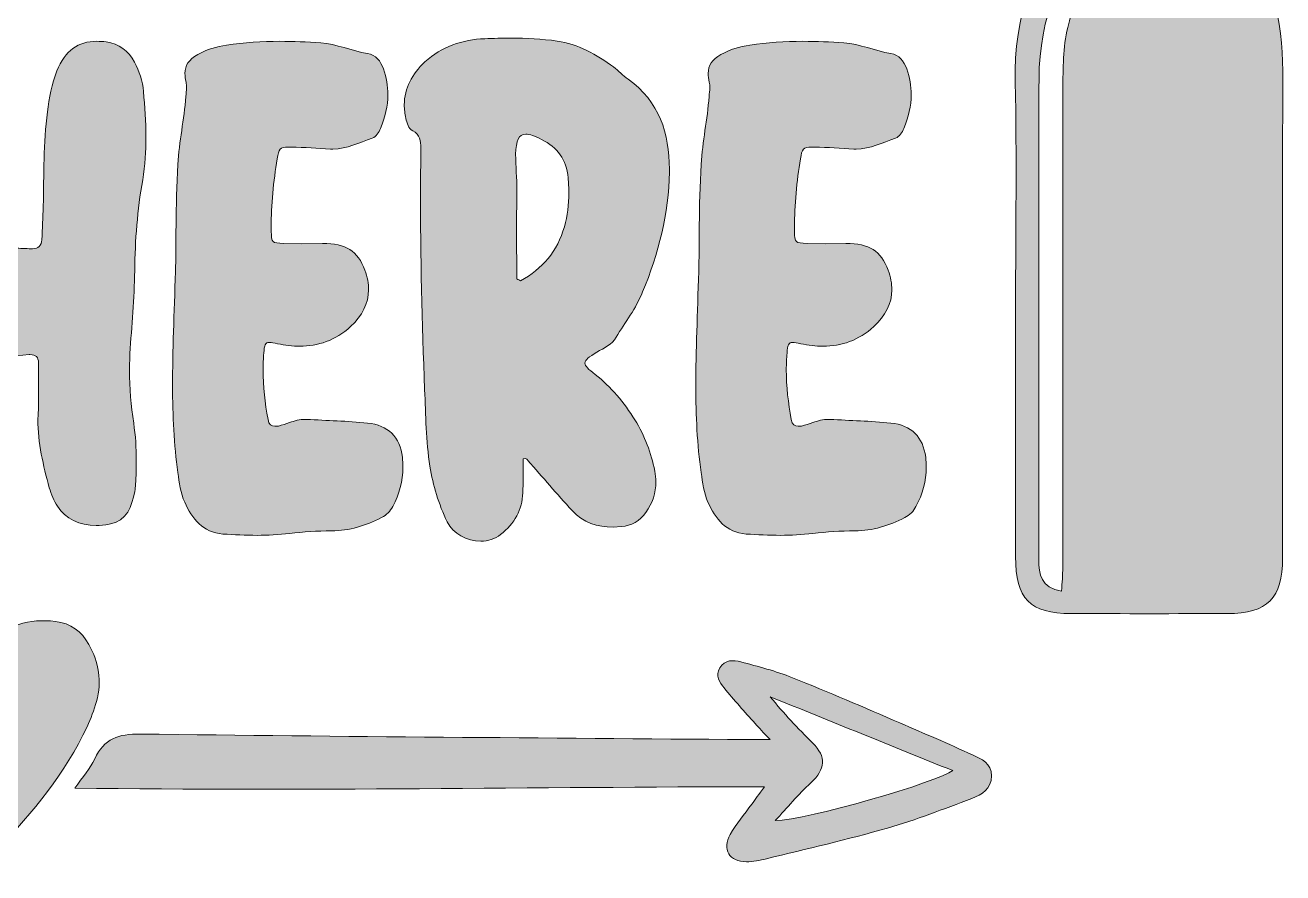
# Model space of a CAD drawing. Header units: inches. Extents: x 148 to 931, y -899 to -182.
# Drawn here: x 539.8 to 910.4, y -899.4 to -649.6 of the extents above; entities that cross this region are included whole.
import ezdxf

# ---------------------------------------------------------------- set-up
doc = ezdxf.new("R2010")
doc.units = ezdxf.units.IN
doc.header["$MEASUREMENT"] = 0
doc.layers.add('Layer 1', color=7, linetype='Continuous')

# ---------------------------------------------------------------- blocks, each defined once
blk = doc.blocks.new('block 7')
at = {"layer": 'Layer 1', "true_color": 0x2a4f7b}
h = blk.add_hatch(color=167, dxfattribs=at)
h.dxf.hatch_style = 2
edge = h.paths.add_edge_path()
edge.add_spline(control_points=[(511.28, -802.19), (507.3, -802.11), (502.78, -798.52), (501.3, -793.92), (499.5, -788.16), (498.41, -782.31), (497.56, -776.31), (496.07, -766.72), (496.15, -756.97), (496, -747.31), (496, -745.36), (495.53, -743.8), (494.2, -742.24), (491.71, -739.28), (490.62, -735.93), (490.62, -732.42), (490.62, -730.86), (490.85, -729.3), (491.24, -727.66), (491.71, -725.24), (492.72, -723.06), (494.83, -721.58), (496.78, -720.1), (497.56, -718.15), (497.56, -715.89), (497.56, -715.89), (497.56, -715.19), (497.56, -715.19), (497.32, -707.78), (497.48, -700.38), (496.31, -692.97), (495.84, -690.24), (495.61, -687.44), (495.61, -684.63), (495.61, -679.72), (496.31, -674.81), (497.56, -670.05), (498.57, -666.08), (500.13, -662.41), (502.86, -659.37), (505.97, -655.86), (509.64, -654.07), (513.23, -654.07), (517.12, -654.07), (520.94, -656.1), (524.14, -660.07), (528.82, -666.08), (530.77, -672.86), (530.77, -680.11), (530.77, -681.36), (530.69, -682.6), (530.61, -683.85), (529.83, -694.06), (528.74, -704.27), (527.8, -714.57), (527.8, -714.8), (527.96, -715.03), (528.04, -715.58), (530.92, -715.5), (533.81, -715.35), (536.69, -715.35), (538.33, -715.35), (539.96, -715.42), (541.6, -715.5), (541.6, -715.5), (541.99, -715.5), (541.99, -715.5), (543.71, -715.5), (544.56, -714.57), (544.72, -712.85), (544.88, -709.58), (545.03, -706.3), (545.11, -702.95), (545.34, -693.67), (545.19, -684.4), (546.36, -675.2), (546.82, -671.07), (547.68, -666.93), (549.16, -663.11), (551.66, -657.03), (555.32, -654.38), (560.93, -654.38), (561.79, -654.38), (562.65, -654.38), (563.66, -654.54), (567.56, -655.08), (570.21, -657.19), (572, -660.54), (573.41, -663.19), (574.42, -666.08), (574.66, -669.12), (575.05, -673.56), (575.36, -678.08), (575.36, -682.6), (575.36, -686.73), (575.12, -690.94), (574.42, -695.15), (572.86, -704.04), (572.16, -713.01), (572.08, -721.97), (572, -730.16), (571.15, -738.26), (570.68, -746.37), (570.68, -746.37), (570.52, -751.28), (570.52, -751.28), (570.52, -756.51), (570.99, -761.73), (571.77, -766.87), (572.32, -770.54), (572.55, -774.2), (572.55, -777.79), (572.55, -780.21), (572.47, -782.54), (572.32, -784.88), (572.24, -785.58), (572.24, -786.29), (572.08, -786.99), (571.15, -791.43), (569.98, -795.64), (564.52, -796.65), (563.2, -796.89), (561.95, -797.04), (560.7, -797.04), (555.87, -797.04), (551.66, -795.09), (549.32, -791.35), (548.23, -789.72), (547.45, -787.85), (546.9, -785.9), (545.11, -779.35), (543.55, -772.72), (543.55, -765.78), (543.55, -765.78), (543.63, -764.38), (543.63, -764.38), (543.71, -762.59), (543.71, -760.87), (543.71, -759.08), (543.71, -759.08), (543.71, -749.1), (543.71, -749.1), (543.71, -747.39), (543, -746.68), (541.21, -746.68), (541.21, -746.68), (540.98, -746.68), (540.98, -746.68), (535.99, -746.92), (531.16, -748.4), (526.17, -748.87), (524.61, -749.02), (524.61, -750.11), (524.61, -751.13), (524.61, -751.13), (524.61, -751.44), (524.61, -751.44), (524.76, -755.49), (525, -759.47), (525.07, -763.45), (525.07, -763.45), (525.15, -775.92), (525.15, -775.92), (525.15, -782.31), (523.67, -788.31), (521.33, -794.24), (519.38, -799.15), (515.64, -802.19), (511.43, -802.19), (511.43, -802.19), (511.28, -802.19), (511.28, -802.19)], knot_values=[0, 0, 0, 0, 1, 1, 1, 2, 2, 2, 3, 3, 3, 4, 4, 4, 5, 5, 5, 6, 6, 6, 7, 7, 7, 8, 8, 8, 9, 9, 9, 10, 10, 10, 11, 11, 11, 12, 12, 12, 13, 13, 13, 14, 14, 14, 15, 15, 15, 16, 16, 16, 17, 17, 17, 18, 18, 18, 19, 19, 19, 20, 20, 20, 21, 21, 21, 22, 22, 22, 23, 23, 23, 24, 24, 24, 25, 25, 25, 26, 26, 26, 27, 27, 27, 28, 28, 28, 29, 29, 29, 30, 30, 30, 31, 31, 31, 32, 32, 32, 33, 33, 33, 34, 34, 34, 35, 35, 35, 36, 36, 36, 37, 37, 37, 38, 38, 38, 39, 39, 39, 40, 40, 40, 41, 41, 41, 42, 42, 42, 43, 43, 43, 44, 44, 44, 45, 45, 45, 46, 46, 46, 47, 47, 47, 48, 48, 48, 49, 49, 49, 50, 50, 50, 51, 51, 51, 52, 52, 52, 53, 53, 53, 54, 54, 54, 55, 55, 55, 56, 56, 56, 57, 57, 57, 57], degree=3, periodic=1)
h = blk.add_hatch(color=167, dxfattribs=at)
h.dxf.hatch_style = 2
edge = h.paths.add_edge_path()
edge.add_spline(control_points=[(598.04, -799.54), (592.11, -799.15), (588.99, -794.94), (586.81, -790.18), (585.56, -787.45), (585.25, -784.41), (584.79, -781.45), (583.62, -773.11), (583.23, -764.77), (583.23, -755.88), (583.23, -745.67), (583.69, -734.68), (584.08, -722.2), (584.32, -715.27), (584.08, -702.95), (584.79, -690.63), (585.17, -683.93), (586.66, -677.38), (587.12, -670.67), (587.2, -669.74), (587.36, -668.88), (587.36, -667.95), (587.36, -667.48), (587.28, -666.93), (587.2, -666.39), (586.97, -665.45), (586.89, -664.59), (586.89, -663.81), (586.89, -661.4), (587.98, -659.84), (590.63, -658.28), (593.28, -656.72), (596.17, -655.94), (599.13, -655.47), (604.27, -654.69), (609.58, -654.38), (614.8, -654.38), (618.85, -654.38), (622.83, -654.54), (626.88, -654.85), (631.56, -655.16), (636, -657.19), (640.68, -657.97), (643.1, -658.44), (644.58, -660.15), (645.36, -662.49), (646.29, -665.06), (646.68, -667.56), (646.68, -670.05), (646.68, -673.4), (645.9, -676.76), (644.5, -680.03), (644.03, -681.2), (643.25, -682.45), (642.08, -682.91), (638.26, -684.24), (634.6, -686.11), (630.47, -686.11), (630.47, -686.11), (629.77, -686.11), (629.77, -686.11), (625.95, -685.88), (622.13, -685.64), (618.23, -685.56), (618.23, -685.56), (617.37, -685.56), (617.37, -685.56), (614.8, -685.56), (614.49, -686.03), (614.1, -689), (612.93, -695.7), (612.3, -702.48), (612.3, -709.26), (612.3, -709.26), (612.3, -710.36), (612.3, -710.36), (612.38, -713.71), (612.46, -713.78), (616.05, -713.94), (616.05, -713.94), (621.35, -714.02), (621.35, -714.02), (621.35, -714.02), (627.43, -713.94), (627.43, -713.94), (634.37, -713.94), (637.8, -716.12), (639.9, -721.82), (640.68, -723.84), (640.99, -725.79), (640.99, -727.58), (640.99, -731.64), (639.12, -735.22), (635.69, -738.42), (631.17, -742.55), (626.1, -744.19), (620.72, -744.19), (618.62, -744.19), (616.36, -743.95), (614.18, -743.49), (613.08, -743.25), (612.38, -743.1), (611.76, -743.1), (610.51, -743.1), (610.28, -743.88), (610.12, -746.22), (609.96, -747.85), (609.89, -749.49), (609.89, -751.13), (609.89, -756.04), (610.43, -760.95), (611.37, -765.78), (611.6, -767.34), (612.38, -767.81), (613.39, -767.81), (613.71, -767.81), (614.02, -767.81), (614.41, -767.73), (615.5, -767.42), (616.67, -767.11), (617.68, -766.72), (619.16, -766.17), (620.72, -765.78), (622.28, -765.78), (622.28, -765.78), (622.75, -765.78), (622.75, -765.78), (628.75, -766.1), (634.68, -766.25), (640.68, -766.87), (646.76, -767.42), (650.19, -770.93), (650.97, -776.93), (651.05, -777.94), (651.13, -778.88), (651.13, -779.89), (651.13, -783.95), (650.04, -787.77), (648.09, -791.43), (647.38, -792.83), (646.29, -794), (644.81, -794.71), (640.21, -797.04), (635.3, -798.6), (630.08, -798.6), (625.87, -798.6), (621.81, -798.91), (617.68, -799.38), (614.49, -799.77), (611.29, -799.93), (608.17, -799.93), (604.74, -799.93), (601.39, -799.77), (598.04, -799.54)], knot_values=[0, 0, 0, 0, 1, 1, 1, 2, 2, 2, 3, 3, 3, 4, 4, 4, 5, 5, 5, 6, 6, 6, 7, 7, 7, 8, 8, 8, 9, 9, 9, 10, 10, 10, 11, 11, 11, 12, 12, 12, 13, 13, 13, 14, 14, 14, 15, 15, 15, 16, 16, 16, 17, 17, 17, 18, 18, 18, 19, 19, 19, 20, 20, 20, 21, 21, 21, 22, 22, 22, 23, 23, 23, 24, 24, 24, 25, 25, 25, 26, 26, 26, 27, 27, 27, 28, 28, 28, 29, 29, 29, 30, 30, 30, 31, 31, 31, 32, 32, 32, 33, 33, 33, 34, 34, 34, 35, 35, 35, 36, 36, 36, 37, 37, 37, 38, 38, 38, 39, 39, 39, 40, 40, 40, 41, 41, 41, 42, 42, 42, 43, 43, 43, 44, 44, 44, 45, 45, 45, 46, 46, 46, 47, 47, 47, 48, 48, 48, 49, 49, 49, 50, 50, 50, 51, 51, 51, 51], degree=3, periodic=1)
h = blk.add_hatch(color=167, dxfattribs=at)
h.dxf.hatch_style = 2
edge = h.paths.add_edge_path()
edge.add_spline(control_points=[(664.14, -795.95), (661.65, -790.73), (659.93, -785.27), (659.08, -779.58), (657.91, -772.1), (657.83, -764.54), (657.51, -756.97), (656.74, -737.33), (656.27, -717.68), (656.27, -698.04), (656.27, -698.04), (656.35, -685.8), (656.35, -685.8), (656.35, -683.77), (656.27, -681.82), (654.01, -680.73), (652.68, -680.03), (652.29, -678.47), (651.98, -677.07), (651.67, -675.66), (651.51, -674.34), (651.51, -673.09), (651.51, -668.18), (653.77, -664.05), (657.59, -660.46), (662.5, -655.94), (668.66, -653.84), (675.21, -653.6), (677.79, -653.52), (680.28, -653.45), (682.85, -653.45), (687.45, -653.45), (692.05, -653.68), (696.57, -654.3), (702.65, -655.16), (708.19, -658.28), (713.18, -661.94), (714.66, -663.03), (715.9, -664.44), (717.47, -665.53), (726.66, -672.08), (729.63, -681.59), (729.63, -692.03), (729.63, -692.03), (729.63, -692.89), (729.63, -692.89), (729.47, -705.13), (726.43, -716.9), (721.75, -728.21), (719.8, -733.04), (716.61, -737.17), (713.96, -741.54), (712.71, -743.72), (710.37, -744.73), (708.27, -745.98), (705.93, -747.31), (704.76, -748.17), (704.76, -749.18), (704.76, -750.04), (705.77, -751.05), (707.72, -752.53), (712.55, -756.19), (716.22, -760.79), (719.49, -765.94), (722.45, -770.62), (724.17, -775.68), (725.34, -780.98), (725.57, -782.08), (725.65, -783.17), (725.65, -784.18), (725.65, -787.38), (724.71, -790.42), (722.69, -793.22), (720.89, -795.72), (718.4, -797.12), (715.52, -797.36), (715.52, -797.36), (713.02, -797.51), (713.02, -797.51), (708.5, -797.51), (704.21, -796.19), (700.94, -792.6), (696.49, -787.77), (692.28, -782.78), (687.92, -777.87), (687.76, -777.63), (687.61, -777.32), (687.14, -777.32), (687.14, -777.32), (686.52, -777.4), (686.52, -777.4), (686.52, -777.4), (686.52, -782.31), (686.52, -782.31), (686.52, -784.03), (686.52, -785.66), (686.44, -787.38), (686.2, -792.44), (684.1, -796.42), (679.89, -799.69), (678.25, -801.02), (676.15, -801.64), (674.04, -801.64), (669.99, -801.64), (665.86, -799.46), (664.14, -795.95)], knot_values=[0, 0, 0, 0, 1, 1, 1, 2, 2, 2, 3, 3, 3, 4, 4, 4, 5, 5, 5, 6, 6, 6, 7, 7, 7, 8, 8, 8, 9, 9, 9, 10, 10, 10, 11, 11, 11, 12, 12, 12, 13, 13, 13, 14, 14, 14, 15, 15, 15, 16, 16, 16, 17, 17, 17, 18, 18, 18, 19, 19, 19, 20, 20, 20, 21, 21, 21, 22, 22, 22, 23, 23, 23, 24, 24, 24, 25, 25, 25, 26, 26, 26, 27, 27, 27, 28, 28, 28, 29, 29, 29, 30, 30, 30, 31, 31, 31, 32, 32, 32, 33, 33, 33, 34, 34, 34, 35, 35, 35, 35], degree=3, periodic=1)
edge = h.paths.add_edge_path()
edge.add_spline(control_points=[(698.68, -709.03), (699.61, -705.76), (700, -702.48), (700, -699.05), (700, -697.57), (699.92, -696.09), (699.77, -694.61), (699.38, -689.15), (696.65, -685.64), (691.97, -683.3), (689.95, -682.29), (688.46, -681.74), (687.3, -681.74), (685.19, -681.74), (684.41, -683.62), (684.33, -687.67), (684.33, -691.18), (684.72, -694.69), (684.72, -698.27), (684.72, -698.27), (684.57, -709.96), (684.57, -709.96), (684.57, -709.96), (684.64, -724.39), (684.64, -724.39), (685.03, -724.54), (685.43, -724.7), (685.74, -724.93), (692.21, -721.42), (696.65, -716.2), (698.68, -709.03)], knot_values=[0, 0, 0, 0, 1, 1, 1, 2, 2, 2, 3, 3, 3, 4, 4, 4, 5, 5, 5, 6, 6, 6, 7, 7, 7, 8, 8, 8, 9, 9, 9, 10, 10, 10, 10], degree=3, periodic=1)
h = blk.add_hatch(color=167, dxfattribs=at)
h.dxf.hatch_style = 2
edge = h.paths.add_edge_path()
edge.add_spline(control_points=[(752.23, -799.54), (746.31, -799.15), (743.19, -794.94), (741, -790.18), (739.76, -787.45), (739.44, -784.41), (738.98, -781.45), (737.81, -773.11), (737.42, -764.77), (737.42, -755.88), (737.42, -745.67), (737.89, -734.68), (738.27, -722.2), (738.51, -715.27), (738.27, -702.95), (738.98, -690.63), (739.37, -683.93), (740.85, -677.38), (741.32, -670.67), (741.39, -669.74), (741.55, -668.88), (741.55, -667.95), (741.55, -667.48), (741.47, -666.93), (741.39, -666.39), (741.16, -665.45), (741.08, -664.59), (741.08, -663.81), (741.08, -661.4), (742.17, -659.84), (744.82, -658.28), (747.47, -656.72), (750.36, -655.94), (753.32, -655.47), (758.47, -654.69), (763.77, -654.38), (768.99, -654.38), (773.04, -654.38), (777.02, -654.54), (781.07, -654.85), (785.75, -655.16), (790.19, -657.19), (794.87, -657.97), (797.29, -658.44), (798.77, -660.15), (799.55, -662.49), (800.48, -665.06), (800.87, -667.56), (800.87, -670.05), (800.87, -673.4), (800.1, -676.76), (798.69, -680.03), (798.22, -681.2), (797.45, -682.45), (796.28, -682.91), (792.46, -684.24), (788.79, -686.11), (784.66, -686.11), (784.66, -686.11), (783.96, -686.11), (783.96, -686.11), (780.14, -685.88), (776.32, -685.64), (772.42, -685.56), (772.42, -685.56), (771.56, -685.56), (771.56, -685.56), (768.99, -685.56), (768.68, -686.03), (768.29, -689), (767.12, -695.7), (766.5, -702.48), (766.5, -709.26), (766.5, -709.26), (766.5, -710.36), (766.5, -710.36), (766.57, -713.71), (766.65, -713.78), (770.24, -713.94), (770.24, -713.94), (775.54, -714.02), (775.54, -714.02), (775.54, -714.02), (781.62, -713.94), (781.62, -713.94), (788.56, -713.94), (791.99, -716.12), (794.09, -721.82), (794.87, -723.84), (795.18, -725.79), (795.18, -727.58), (795.18, -731.64), (793.31, -735.22), (789.88, -738.42), (785.36, -742.55), (780.29, -744.19), (774.92, -744.19), (772.81, -744.19), (770.55, -743.95), (768.37, -743.49), (767.28, -743.25), (766.57, -743.1), (765.95, -743.1), (764.7, -743.1), (764.47, -743.88), (764.31, -746.22), (764.16, -747.85), (764.08, -749.49), (764.08, -751.13), (764.08, -756.04), (764.62, -760.95), (765.56, -765.78), (765.79, -767.34), (766.57, -767.81), (767.59, -767.81), (767.9, -767.81), (768.21, -767.81), (768.6, -767.73), (769.69, -767.42), (770.86, -767.11), (771.88, -766.72), (773.36, -766.17), (774.92, -765.78), (776.47, -765.78), (776.47, -765.78), (776.94, -765.78), (776.94, -765.78), (782.94, -766.1), (788.87, -766.25), (794.87, -766.87), (800.95, -767.42), (804.38, -770.93), (805.16, -776.93), (805.24, -777.94), (805.32, -778.88), (805.32, -779.89), (805.32, -783.95), (804.23, -787.77), (802.28, -791.43), (801.58, -792.83), (800.48, -794), (799, -794.71), (794.4, -797.04), (789.49, -798.6), (784.27, -798.6), (780.06, -798.6), (776.01, -798.91), (771.88, -799.38), (768.68, -799.77), (765.48, -799.93), (762.36, -799.93), (758.93, -799.93), (755.58, -799.77), (752.23, -799.54)], knot_values=[0, 0, 0, 0, 1, 1, 1, 2, 2, 2, 3, 3, 3, 4, 4, 4, 5, 5, 5, 6, 6, 6, 7, 7, 7, 8, 8, 8, 9, 9, 9, 10, 10, 10, 11, 11, 11, 12, 12, 12, 13, 13, 13, 14, 14, 14, 15, 15, 15, 16, 16, 16, 17, 17, 17, 18, 18, 18, 19, 19, 19, 20, 20, 20, 21, 21, 21, 22, 22, 22, 23, 23, 23, 24, 24, 24, 25, 25, 25, 26, 26, 26, 27, 27, 27, 28, 28, 28, 29, 29, 29, 30, 30, 30, 31, 31, 31, 32, 32, 32, 33, 33, 33, 34, 34, 34, 35, 35, 35, 36, 36, 36, 37, 37, 37, 38, 38, 38, 39, 39, 39, 40, 40, 40, 41, 41, 41, 42, 42, 42, 43, 43, 43, 44, 44, 44, 45, 45, 45, 46, 46, 46, 47, 47, 47, 48, 48, 48, 49, 49, 49, 50, 50, 50, 51, 51, 51, 51], degree=3, periodic=1)
at = {"layer": 'Layer 1', "lineweight": 0}
for points, knots in [([(511.28, -802.19), (507.3, -802.11), (502.78, -798.52), (501.3, -793.92), (499.5, -788.16), (498.41, -782.31), (497.56, -776.31), (496.07, -766.72), (496.15, -756.97), (496, -747.31), (496, -745.36), (495.53, -743.8), (494.2, -742.24), (491.71, -739.28), (490.62, -735.93), (490.62, -732.42), (490.62, -730.86), (490.85, -729.3), (491.24, -727.66), (491.71, -725.24), (492.72, -723.06), (494.83, -721.58), (496.78, -720.1), (497.56, -718.15), (497.56, -715.89), (497.56, -715.89), (497.56, -715.19), (497.56, -715.19), (497.32, -707.78), (497.48, -700.38), (496.31, -692.97), (495.84, -690.24), (495.61, -687.44), (495.61, -684.63), (495.61, -679.72), (496.31, -674.81), (497.56, -670.05), (498.57, -666.08), (500.13, -662.41), (502.86, -659.37), (505.97, -655.86), (509.64, -654.07), (513.23, -654.07), (517.12, -654.07), (520.94, -656.1), (524.14, -660.07), (528.82, -666.08), (530.77, -672.86), (530.77, -680.11), (530.77, -681.36), (530.69, -682.6), (530.61, -683.85), (529.83, -694.06), (528.74, -704.27), (527.8, -714.57), (527.8, -714.8), (527.96, -715.03), (528.04, -715.58), (530.92, -715.5), (533.81, -715.35), (536.69, -715.35), (538.33, -715.35), (539.96, -715.42), (541.6, -715.5), (541.6, -715.5), (541.99, -715.5), (541.99, -715.5), (543.71, -715.5), (544.56, -714.57), (544.72, -712.85), (544.88, -709.58), (545.03, -706.3), (545.11, -702.95), (545.34, -693.67), (545.19, -684.4), (546.36, -675.2), (546.82, -671.07), (547.68, -666.93), (549.16, -663.11), (551.66, -657.03), (555.32, -654.38), (560.93, -654.38), (561.79, -654.38), (562.65, -654.38), (563.66, -654.54), (567.56, -655.08), (570.21, -657.19), (572, -660.54), (573.41, -663.19), (574.42, -666.08), (574.66, -669.12), (575.05, -673.56), (575.36, -678.08), (575.36, -682.6), (575.36, -686.73), (575.12, -690.94), (574.42, -695.15), (572.86, -704.04), (572.16, -713.01), (572.08, -721.97), (572, -730.16), (571.15, -738.26), (570.68, -746.37), (570.68, -746.37), (570.52, -751.28), (570.52, -751.28), (570.52, -756.51), (570.99, -761.73), (571.77, -766.87), (572.32, -770.54), (572.55, -774.2), (572.55, -777.79), (572.55, -780.21), (572.47, -782.54), (572.32, -784.88), (572.24, -785.58), (572.24, -786.29), (572.08, -786.99), (571.15, -791.43), (569.98, -795.64), (564.52, -796.65), (563.2, -796.89), (561.95, -797.04), (560.7, -797.04), (555.87, -797.04), (551.66, -795.09), (549.32, -791.35), (548.23, -789.72), (547.45, -787.85), (546.9, -785.9), (545.11, -779.35), (543.55, -772.72), (543.55, -765.78), (543.55, -765.78), (543.63, -764.38), (543.63, -764.38), (543.71, -762.59), (543.71, -760.87), (543.71, -759.08), (543.71, -759.08), (543.71, -749.1), (543.71, -749.1), (543.71, -747.39), (543, -746.68), (541.21, -746.68), (541.21, -746.68), (540.98, -746.68), (540.98, -746.68), (535.99, -746.92), (531.16, -748.4), (526.17, -748.87), (524.61, -749.02), (524.61, -750.11), (524.61, -751.13), (524.61, -751.13), (524.61, -751.44), (524.61, -751.44), (524.76, -755.49), (525, -759.47), (525.07, -763.45), (525.07, -763.45), (525.15, -775.92), (525.15, -775.92), (525.15, -782.31), (523.67, -788.31), (521.33, -794.24), (519.38, -799.15), (515.64, -802.19), (511.43, -802.19), (511.43, -802.19), (511.28, -802.19), (511.28, -802.19)], [0, 0, 0, 0, 1, 1, 1, 2, 2, 2, 3, 3, 3, 4, 4, 4, 5, 5, 5, 6, 6, 6, 7, 7, 7, 8, 8, 8, 9, 9, 9, 10, 10, 10, 11, 11, 11, 12, 12, 12, 13, 13, 13, 14, 14, 14, 15, 15, 15, 16, 16, 16, 17, 17, 17, 18, 18, 18, 19, 19, 19, 20, 20, 20, 21, 21, 21, 22, 22, 22, 23, 23, 23, 24, 24, 24, 25, 25, 25, 26, 26, 26, 27, 27, 27, 28, 28, 28, 29, 29, 29, 30, 30, 30, 31, 31, 31, 32, 32, 32, 33, 33, 33, 34, 34, 34, 35, 35, 35, 36, 36, 36, 37, 37, 37, 38, 38, 38, 39, 39, 39, 40, 40, 40, 41, 41, 41, 42, 42, 42, 43, 43, 43, 44, 44, 44, 45, 45, 45, 46, 46, 46, 47, 47, 47, 48, 48, 48, 49, 49, 49, 50, 50, 50, 51, 51, 51, 52, 52, 52, 53, 53, 53, 54, 54, 54, 55, 55, 55, 56, 56, 56, 57, 57, 57, 57]), ([(598.04, -799.54), (592.11, -799.15), (588.99, -794.94), (586.81, -790.18), (585.56, -787.45), (585.25, -784.41), (584.79, -781.45), (583.62, -773.11), (583.23, -764.77), (583.23, -755.88), (583.23, -745.67), (583.69, -734.68), (584.08, -722.2), (584.32, -715.27), (584.08, -702.95), (584.79, -690.63), (585.17, -683.93), (586.66, -677.38), (587.12, -670.67), (587.2, -669.74), (587.36, -668.88), (587.36, -667.95), (587.36, -667.48), (587.28, -666.93), (587.2, -666.39), (586.97, -665.45), (586.89, -664.59), (586.89, -663.81), (586.89, -661.4), (587.98, -659.84), (590.63, -658.28), (593.28, -656.72), (596.17, -655.94), (599.13, -655.47), (604.27, -654.69), (609.58, -654.38), (614.8, -654.38), (618.85, -654.38), (622.83, -654.54), (626.88, -654.85), (631.56, -655.16), (636, -657.19), (640.68, -657.97), (643.1, -658.44), (644.58, -660.15), (645.36, -662.49), (646.29, -665.06), (646.68, -667.56), (646.68, -670.05), (646.68, -673.4), (645.9, -676.76), (644.5, -680.03), (644.03, -681.2), (643.25, -682.45), (642.08, -682.91), (638.26, -684.24), (634.6, -686.11), (630.47, -686.11), (630.47, -686.11), (629.77, -686.11), (629.77, -686.11), (625.95, -685.88), (622.13, -685.64), (618.23, -685.56), (618.23, -685.56), (617.37, -685.56), (617.37, -685.56), (614.8, -685.56), (614.49, -686.03), (614.1, -689), (612.93, -695.7), (612.3, -702.48), (612.3, -709.26), (612.3, -709.26), (612.3, -710.36), (612.3, -710.36), (612.38, -713.71), (612.46, -713.78), (616.05, -713.94), (616.05, -713.94), (621.35, -714.02), (621.35, -714.02), (621.35, -714.02), (627.43, -713.94), (627.43, -713.94), (634.37, -713.94), (637.8, -716.12), (639.9, -721.82), (640.68, -723.84), (640.99, -725.79), (640.99, -727.58), (640.99, -731.64), (639.12, -735.22), (635.69, -738.42), (631.17, -742.55), (626.1, -744.19), (620.72, -744.19), (618.62, -744.19), (616.36, -743.95), (614.18, -743.49), (613.08, -743.25), (612.38, -743.1), (611.76, -743.1), (610.51, -743.1), (610.28, -743.88), (610.12, -746.22), (609.96, -747.85), (609.89, -749.49), (609.89, -751.13), (609.89, -756.04), (610.43, -760.95), (611.37, -765.78), (611.6, -767.34), (612.38, -767.81), (613.39, -767.81), (613.71, -767.81), (614.02, -767.81), (614.41, -767.73), (615.5, -767.42), (616.67, -767.11), (617.68, -766.72), (619.16, -766.17), (620.72, -765.78), (622.28, -765.78), (622.28, -765.78), (622.75, -765.78), (622.75, -765.78), (628.75, -766.1), (634.68, -766.25), (640.68, -766.87), (646.76, -767.42), (650.19, -770.93), (650.97, -776.93), (651.05, -777.94), (651.13, -778.88), (651.13, -779.89), (651.13, -783.95), (650.04, -787.77), (648.09, -791.43), (647.38, -792.83), (646.29, -794), (644.81, -794.71), (640.21, -797.04), (635.3, -798.6), (630.08, -798.6), (625.87, -798.6), (621.81, -798.91), (617.68, -799.38), (614.49, -799.77), (611.29, -799.93), (608.17, -799.93), (604.74, -799.93), (601.39, -799.77), (598.04, -799.54)], [0, 0, 0, 0, 1, 1, 1, 2, 2, 2, 3, 3, 3, 4, 4, 4, 5, 5, 5, 6, 6, 6, 7, 7, 7, 8, 8, 8, 9, 9, 9, 10, 10, 10, 11, 11, 11, 12, 12, 12, 13, 13, 13, 14, 14, 14, 15, 15, 15, 16, 16, 16, 17, 17, 17, 18, 18, 18, 19, 19, 19, 20, 20, 20, 21, 21, 21, 22, 22, 22, 23, 23, 23, 24, 24, 24, 25, 25, 25, 26, 26, 26, 27, 27, 27, 28, 28, 28, 29, 29, 29, 30, 30, 30, 31, 31, 31, 32, 32, 32, 33, 33, 33, 34, 34, 34, 35, 35, 35, 36, 36, 36, 37, 37, 37, 38, 38, 38, 39, 39, 39, 40, 40, 40, 41, 41, 41, 42, 42, 42, 43, 43, 43, 44, 44, 44, 45, 45, 45, 46, 46, 46, 47, 47, 47, 48, 48, 48, 49, 49, 49, 50, 50, 50, 51, 51, 51, 51]), ([(664.14, -795.95), (661.65, -790.73), (659.93, -785.27), (659.08, -779.58), (657.91, -772.1), (657.83, -764.54), (657.51, -756.97), (656.74, -737.33), (656.27, -717.68), (656.27, -698.04), (656.27, -698.04), (656.35, -685.8), (656.35, -685.8), (656.35, -683.77), (656.27, -681.82), (654.01, -680.73), (652.68, -680.03), (652.29, -678.47), (651.98, -677.07), (651.67, -675.66), (651.51, -674.34), (651.51, -673.09), (651.51, -668.18), (653.77, -664.05), (657.59, -660.46), (662.5, -655.94), (668.66, -653.84), (675.21, -653.6), (677.79, -653.52), (680.28, -653.45), (682.85, -653.45), (687.45, -653.45), (692.05, -653.68), (696.57, -654.3), (702.65, -655.16), (708.19, -658.28), (713.18, -661.94), (714.66, -663.03), (715.9, -664.44), (717.47, -665.53), (726.66, -672.08), (729.63, -681.59), (729.63, -692.03), (729.63, -692.03), (729.63, -692.89), (729.63, -692.89), (729.47, -705.13), (726.43, -716.9), (721.75, -728.21), (719.8, -733.04), (716.61, -737.17), (713.96, -741.54), (712.71, -743.72), (710.37, -744.73), (708.27, -745.98), (705.93, -747.31), (704.76, -748.17), (704.76, -749.18), (704.76, -750.04), (705.77, -751.05), (707.72, -752.53), (712.55, -756.19), (716.22, -760.79), (719.49, -765.94), (722.45, -770.62), (724.17, -775.68), (725.34, -780.98), (725.57, -782.08), (725.65, -783.17), (725.65, -784.18), (725.65, -787.38), (724.71, -790.42), (722.69, -793.22), (720.89, -795.72), (718.4, -797.12), (715.52, -797.36), (715.52, -797.36), (713.02, -797.51), (713.02, -797.51), (708.5, -797.51), (704.21, -796.19), (700.94, -792.6), (696.49, -787.77), (692.28, -782.78), (687.92, -777.87), (687.76, -777.63), (687.61, -777.32), (687.14, -777.32), (687.14, -777.32), (686.52, -777.4), (686.52, -777.4), (686.52, -777.4), (686.52, -782.31), (686.52, -782.31), (686.52, -784.03), (686.52, -785.66), (686.44, -787.38), (686.2, -792.44), (684.1, -796.42), (679.89, -799.69), (678.25, -801.02), (676.15, -801.64), (674.04, -801.64), (669.99, -801.64), (665.86, -799.46), (664.14, -795.95)], [0, 0, 0, 0, 1, 1, 1, 2, 2, 2, 3, 3, 3, 4, 4, 4, 5, 5, 5, 6, 6, 6, 7, 7, 7, 8, 8, 8, 9, 9, 9, 10, 10, 10, 11, 11, 11, 12, 12, 12, 13, 13, 13, 14, 14, 14, 15, 15, 15, 16, 16, 16, 17, 17, 17, 18, 18, 18, 19, 19, 19, 20, 20, 20, 21, 21, 21, 22, 22, 22, 23, 23, 23, 24, 24, 24, 25, 25, 25, 26, 26, 26, 27, 27, 27, 28, 28, 28, 29, 29, 29, 30, 30, 30, 31, 31, 31, 32, 32, 32, 33, 33, 33, 34, 34, 34, 35, 35, 35, 35]), ([(752.23, -799.54), (746.31, -799.15), (743.19, -794.94), (741, -790.18), (739.76, -787.45), (739.44, -784.41), (738.98, -781.45), (737.81, -773.11), (737.42, -764.77), (737.42, -755.88), (737.42, -745.67), (737.89, -734.68), (738.27, -722.2), (738.51, -715.27), (738.27, -702.95), (738.98, -690.63), (739.37, -683.93), (740.85, -677.38), (741.32, -670.67), (741.39, -669.74), (741.55, -668.88), (741.55, -667.95), (741.55, -667.48), (741.47, -666.93), (741.39, -666.39), (741.16, -665.45), (741.08, -664.59), (741.08, -663.81), (741.08, -661.4), (742.17, -659.84), (744.82, -658.28), (747.47, -656.72), (750.36, -655.94), (753.32, -655.47), (758.47, -654.69), (763.77, -654.38), (768.99, -654.38), (773.04, -654.38), (777.02, -654.54), (781.07, -654.85), (785.75, -655.16), (790.19, -657.19), (794.87, -657.97), (797.29, -658.44), (798.77, -660.15), (799.55, -662.49), (800.48, -665.06), (800.87, -667.56), (800.87, -670.05), (800.87, -673.4), (800.1, -676.76), (798.69, -680.03), (798.22, -681.2), (797.45, -682.45), (796.28, -682.91), (792.46, -684.24), (788.79, -686.11), (784.66, -686.11), (784.66, -686.11), (783.96, -686.11), (783.96, -686.11), (780.14, -685.88), (776.32, -685.64), (772.42, -685.56), (772.42, -685.56), (771.56, -685.56), (771.56, -685.56), (768.99, -685.56), (768.68, -686.03), (768.29, -689), (767.12, -695.7), (766.5, -702.48), (766.5, -709.26), (766.5, -709.26), (766.5, -710.36), (766.5, -710.36), (766.57, -713.71), (766.65, -713.78), (770.24, -713.94), (770.24, -713.94), (775.54, -714.02), (775.54, -714.02), (775.54, -714.02), (781.62, -713.94), (781.62, -713.94), (788.56, -713.94), (791.99, -716.12), (794.09, -721.82), (794.87, -723.84), (795.18, -725.79), (795.18, -727.58), (795.18, -731.64), (793.31, -735.22), (789.88, -738.42), (785.36, -742.55), (780.29, -744.19), (774.92, -744.19), (772.81, -744.19), (770.55, -743.95), (768.37, -743.49), (767.28, -743.25), (766.57, -743.1), (765.95, -743.1), (764.7, -743.1), (764.47, -743.88), (764.31, -746.22), (764.16, -747.85), (764.08, -749.49), (764.08, -751.13), (764.08, -756.04), (764.62, -760.95), (765.56, -765.78), (765.79, -767.34), (766.57, -767.81), (767.59, -767.81), (767.9, -767.81), (768.21, -767.81), (768.6, -767.73), (769.69, -767.42), (770.86, -767.11), (771.88, -766.72), (773.36, -766.17), (774.92, -765.78), (776.47, -765.78), (776.47, -765.78), (776.94, -765.78), (776.94, -765.78), (782.94, -766.1), (788.87, -766.25), (794.87, -766.87), (800.95, -767.42), (804.38, -770.93), (805.16, -776.93), (805.24, -777.94), (805.32, -778.88), (805.32, -779.89), (805.32, -783.95), (804.23, -787.77), (802.28, -791.43), (801.58, -792.83), (800.48, -794), (799, -794.71), (794.4, -797.04), (789.49, -798.6), (784.27, -798.6), (780.06, -798.6), (776.01, -798.91), (771.88, -799.38), (768.68, -799.77), (765.48, -799.93), (762.36, -799.93), (758.93, -799.93), (755.58, -799.77), (752.23, -799.54)], [0, 0, 0, 0, 1, 1, 1, 2, 2, 2, 3, 3, 3, 4, 4, 4, 5, 5, 5, 6, 6, 6, 7, 7, 7, 8, 8, 8, 9, 9, 9, 10, 10, 10, 11, 11, 11, 12, 12, 12, 13, 13, 13, 14, 14, 14, 15, 15, 15, 16, 16, 16, 17, 17, 17, 18, 18, 18, 19, 19, 19, 20, 20, 20, 21, 21, 21, 22, 22, 22, 23, 23, 23, 24, 24, 24, 25, 25, 25, 26, 26, 26, 27, 27, 27, 28, 28, 28, 29, 29, 29, 30, 30, 30, 31, 31, 31, 32, 32, 32, 33, 33, 33, 34, 34, 34, 35, 35, 35, 36, 36, 36, 37, 37, 37, 38, 38, 38, 39, 39, 39, 40, 40, 40, 41, 41, 41, 42, 42, 42, 43, 43, 43, 44, 44, 44, 45, 45, 45, 46, 46, 46, 47, 47, 47, 48, 48, 48, 49, 49, 49, 50, 50, 50, 51, 51, 51, 51]), ([(698.68, -709.03), (699.61, -705.76), (700, -702.48), (700, -699.05), (700, -697.57), (699.92, -696.09), (699.77, -694.61), (699.38, -689.15), (696.65, -685.64), (691.97, -683.3), (689.95, -682.29), (688.46, -681.74), (687.3, -681.74), (685.19, -681.74), (684.41, -683.62), (684.33, -687.67), (684.33, -691.18), (684.72, -694.69), (684.72, -698.27), (684.72, -698.27), (684.57, -709.96), (684.57, -709.96), (684.57, -709.96), (684.64, -724.39), (684.64, -724.39), (685.03, -724.54), (685.43, -724.7), (685.74, -724.93), (692.21, -721.42), (696.65, -716.2), (698.68, -709.03)], [0, 0, 0, 0, 1, 1, 1, 2, 2, 2, 3, 3, 3, 4, 4, 4, 5, 5, 5, 6, 6, 6, 7, 7, 7, 8, 8, 8, 9, 9, 9, 10, 10, 10, 10])]:
    blk.add_open_spline(points, degree=3, knots=knots, dxfattribs=at)
blk = doc.blocks.new('block 9')
at = {"layer": 'Layer 1', "true_color": 0xce432c}
h = blk.add_hatch(color=22, dxfattribs=at)
h.dxf.hatch_style = 2
edge = h.paths.add_edge_path()
edge.add_spline(control_points=[(831.64, -731.89), (831.64, -710.07), (832.02, -688.25), (831.52, -666.44), (831.08, -647.02), (836.94, -630.06), (849.52, -615.53), (855.05, -609.13), (857.61, -602.46), (857.17, -593.86), (856.5, -581.1), (857.13, -568.27), (856.97, -555.48), (856.9, -549.87), (856.09, -544.26), (855.89, -538.65), (855.7, -533.42), (857.9, -530.34), (863.72, -530.65), (868.11, -530.89), (872.53, -530.69), (876.94, -530.7), (884.61, -530.73), (886.43, -532.44), (886.28, -540.44), (886.01, -554.22), (886.02, -568.04), (884.93, -581.77), (883.7, -597.23), (886.51, -610.47), (897.39, -622.66), (907.23, -633.71), (910.4, -648.16), (910.37, -663.12), (910.27, -710.96), (910.34, -758.79), (910.33, -806.62), (910.32, -818.51), (905.94, -822.93), (894.03, -822.97), (878.71, -823.03), (863.4, -823.02), (848.08, -822.98), (835.78, -822.94), (831.65, -818.71), (831.64, -806.16), (831.62, -781.4), (831.64, -756.65), (831.64, -731.89)], knot_values=[0, 0, 0, 0, 1, 1, 1, 2, 2, 2, 3, 3, 3, 4, 4, 4, 5, 5, 5, 6, 6, 6, 7, 7, 7, 8, 8, 8, 9, 9, 9, 10, 10, 10, 11, 11, 11, 12, 12, 12, 13, 13, 13, 14, 14, 14, 15, 15, 15, 16, 16, 16, 16], degree=3, periodic=1)
edge = h.paths.add_edge_path()
edge.add_spline(control_points=[(856.57, -618.24), (844.85, -631.97), (838.64, -647.6), (838.55, -665.46), (838.41, -695.46), (838.51, -725.45), (838.51, -755.45), (838.51, -772.65), (838.53, -789.85), (838.5, -807.05), (838.5, -811.45), (839.07, -815.38), (845.22, -816.38), (845.34, -813.8), (845.53, -811.59), (845.54, -809.37), (845.55, -762.39), (845.5, -715.4), (845.6, -668.42), (845.61, -662.37), (845.61, -656.12), (847.01, -650.31), (849.59, -639.66), (853.22, -629.26), (856.57, -618.24)], knot_values=[0, 0, 0, 0, 1, 1, 1, 2, 2, 2, 3, 3, 3, 4, 4, 4, 5, 5, 5, 6, 6, 6, 7, 7, 7, 8, 8, 8, 8], degree=3, periodic=1)
at = {"layer": 'Layer 1', "lineweight": 0}
for points, knots in [([(831.64, -731.89), (831.64, -710.07), (832.02, -688.25), (831.52, -666.44), (831.08, -647.02), (836.94, -630.06), (849.52, -615.53), (855.05, -609.13), (857.61, -602.46), (857.17, -593.86), (856.5, -581.1), (857.13, -568.27), (856.97, -555.48), (856.9, -549.87), (856.09, -544.26), (855.89, -538.65), (855.7, -533.42), (857.9, -530.34), (863.72, -530.65), (868.11, -530.89), (872.53, -530.69), (876.94, -530.7), (884.61, -530.73), (886.43, -532.44), (886.28, -540.44), (886.01, -554.22), (886.02, -568.04), (884.93, -581.77), (883.7, -597.23), (886.51, -610.47), (897.39, -622.66), (907.23, -633.71), (910.4, -648.16), (910.37, -663.12), (910.27, -710.96), (910.34, -758.79), (910.33, -806.62), (910.32, -818.51), (905.94, -822.93), (894.03, -822.97), (878.71, -823.03), (863.4, -823.02), (848.08, -822.98), (835.78, -822.94), (831.65, -818.71), (831.64, -806.16), (831.62, -781.4), (831.64, -756.65), (831.64, -731.89)], [0, 0, 0, 0, 1, 1, 1, 2, 2, 2, 3, 3, 3, 4, 4, 4, 5, 5, 5, 6, 6, 6, 7, 7, 7, 8, 8, 8, 9, 9, 9, 10, 10, 10, 11, 11, 11, 12, 12, 12, 13, 13, 13, 14, 14, 14, 15, 15, 15, 16, 16, 16, 16]), ([(856.57, -618.24), (844.85, -631.97), (838.64, -647.6), (838.55, -665.46), (838.41, -695.46), (838.51, -725.45), (838.51, -755.45), (838.51, -772.65), (838.53, -789.85), (838.5, -807.05), (838.5, -811.45), (839.07, -815.38), (845.22, -816.38), (845.34, -813.8), (845.53, -811.59), (845.54, -809.37), (845.55, -762.39), (845.5, -715.4), (845.6, -668.42), (845.61, -662.37), (845.61, -656.12), (847.01, -650.31), (849.59, -639.66), (853.22, -629.26), (856.57, -618.24)], [0, 0, 0, 0, 1, 1, 1, 2, 2, 2, 3, 3, 3, 4, 4, 4, 5, 5, 5, 6, 6, 6, 7, 7, 7, 8, 8, 8, 8])]:
    blk.add_open_spline(points, degree=3, knots=knots, dxfattribs=at)
blk = doc.blocks.new('block 11')
at = {"layer": 'Layer 1', "true_color": 0xce432c}
h = blk.add_hatch(color=22, dxfattribs=at)
h.dxf.hatch_style = 2
edge = h.paths.add_edge_path()
edge.add_spline(control_points=[(519.58, -842.67), (522.93, -838.78), (525.7, -835.26), (528.78, -832.03), (534.2, -826.33), (540.99, -824.37), (548.72, -825.3), (553.19, -825.84), (556.44, -828.21), (558.56, -832.07), (561.46, -837.35), (562.53, -842.97), (560.79, -848.86), (560.05, -851.4), (559.16, -853.92), (558.04, -856.31), (551.61, -869.99), (542.07, -881.49), (531.83, -892.33), (525.18, -899.37), (524.2, -899.18), (516.59, -892.91), (510.2, -887.65), (504.03, -882.09), (498.1, -876.31), (491.66, -870.05), (487.54, -862.3), (485.46, -853.56), (483.89, -846.89), (484.24, -840.36), (487.76, -834.29), (492.41, -826.27), (500.79, -824.5), (508.01, -830.32), (511.2, -832.9), (513.82, -836.19), (516.66, -839.2), (517.65, -840.25), (518.52, -841.41), (519.58, -842.67)], knot_values=[0, 0, 0, 0, 1, 1, 1, 2, 2, 2, 3, 3, 3, 4, 4, 4, 5, 5, 5, 6, 6, 6, 7, 7, 7, 8, 8, 8, 9, 9, 9, 10, 10, 10, 11, 11, 11, 12, 12, 12, 13, 13, 13, 13], degree=3, periodic=1)
h = blk.add_hatch(color=22, dxfattribs=at)
h.dxf.hatch_style = 2
edge = h.paths.add_edge_path()
edge.add_spline(control_points=[(757.68, -873.98), (689.48, -874.1), (622.51, -875.31), (554.46, -874.41), (556.74, -871.08), (558.95, -868.63), (560.28, -865.77), (563.02, -859.83), (567.29, -858.41), (573.7, -858.49), (633.26, -859.24), (692.82, -859.63), (752.38, -860.12), (754.3, -860.14), (756.21, -860.12), (759.29, -860.12), (757.25, -857.94), (756.02, -856.69), (754.86, -855.38), (751.79, -851.91), (748.67, -848.47), (745.73, -844.89), (744.37, -843.23), (743.13, -841.24), (744.49, -838.98), (745.95, -836.52), (748.48, -836.62), (750.71, -837.21), (755.83, -838.57), (760.99, -839.92), (765.89, -841.87), (776.52, -846.11), (787.01, -850.68), (797.53, -855.19), (804.69, -858.25), (811.83, -861.37), (818.92, -864.58), (821.62, -865.81), (824.59, -867.08), (824.55, -870.79), (824.52, -874.6), (821.68, -876.35), (818.71, -877.46), (810.5, -880.55), (802.3, -883.77), (793.87, -886.19), (782.09, -889.57), (770.11, -892.31), (758.2, -895.25), (756.29, -895.73), (754.28, -896.09), (752.32, -896.1), (747.31, -896.13), (745.03, -892.44), (747.54, -888.05), (749.34, -884.91), (751.75, -882.11), (753.89, -879.16), (754.93, -877.73), (755.98, -876.3), (757.68, -873.98)], knot_values=[0, 0, 0, 0, 1, 1, 1, 2, 2, 2, 3, 3, 3, 4, 4, 4, 5, 5, 5, 6, 6, 6, 7, 7, 7, 8, 8, 8, 9, 9, 9, 10, 10, 10, 11, 11, 11, 12, 12, 12, 13, 13, 13, 14, 14, 14, 15, 15, 15, 16, 16, 16, 17, 17, 17, 18, 18, 18, 19, 19, 19, 20, 20, 20, 20], degree=3, periodic=1)
edge = h.paths.add_edge_path()
edge.add_spline(control_points=[(760.84, -883.93), (770.05, -883.99), (809.04, -872.43), (813.14, -869.26), (795.07, -861.95), (777.22, -854.73), (759.37, -847.51), (763.27, -852.42), (767.53, -856.79), (771.83, -861.1), (775.98, -865.25), (775.66, -868.76), (771.31, -872.84), (767.6, -876.3), (764.32, -880.22), (760.84, -883.93)], knot_values=[0, 0, 0, 0, 1, 1, 1, 2, 2, 2, 3, 3, 3, 4, 4, 4, 5, 5, 5, 5], degree=3, periodic=1)
at = {"layer": 'Layer 1', "lineweight": 0}
for points, knots in [([(519.58, -842.67), (522.93, -838.78), (525.7, -835.26), (528.78, -832.03), (534.2, -826.33), (540.99, -824.37), (548.72, -825.3), (553.19, -825.84), (556.44, -828.21), (558.56, -832.07), (561.46, -837.35), (562.53, -842.97), (560.79, -848.86), (560.05, -851.4), (559.16, -853.92), (558.04, -856.31), (551.61, -869.99), (542.07, -881.49), (531.83, -892.33), (525.18, -899.37), (524.2, -899.18), (516.59, -892.91), (510.2, -887.65), (504.03, -882.09), (498.1, -876.31), (491.66, -870.05), (487.54, -862.3), (485.46, -853.56), (483.89, -846.89), (484.24, -840.36), (487.76, -834.29), (492.41, -826.27), (500.79, -824.5), (508.01, -830.32), (511.2, -832.9), (513.82, -836.19), (516.66, -839.2), (517.65, -840.25), (518.52, -841.41), (519.58, -842.67)], [0, 0, 0, 0, 1, 1, 1, 2, 2, 2, 3, 3, 3, 4, 4, 4, 5, 5, 5, 6, 6, 6, 7, 7, 7, 8, 8, 8, 9, 9, 9, 10, 10, 10, 11, 11, 11, 12, 12, 12, 13, 13, 13, 13]), ([(757.68, -873.98), (689.48, -874.1), (622.51, -875.31), (554.46, -874.41), (556.74, -871.08), (558.95, -868.63), (560.28, -865.77), (563.02, -859.83), (567.29, -858.41), (573.7, -858.49), (633.26, -859.24), (692.82, -859.63), (752.38, -860.12), (754.3, -860.14), (756.21, -860.12), (759.29, -860.12), (757.25, -857.94), (756.02, -856.69), (754.86, -855.38), (751.79, -851.91), (748.67, -848.47), (745.73, -844.89), (744.37, -843.23), (743.13, -841.24), (744.49, -838.98), (745.95, -836.52), (748.48, -836.62), (750.71, -837.21), (755.83, -838.57), (760.99, -839.92), (765.89, -841.87), (776.52, -846.11), (787.01, -850.68), (797.53, -855.19), (804.69, -858.25), (811.83, -861.37), (818.92, -864.58), (821.62, -865.81), (824.59, -867.08), (824.55, -870.79), (824.52, -874.6), (821.68, -876.35), (818.71, -877.46), (810.5, -880.55), (802.3, -883.77), (793.87, -886.19), (782.09, -889.57), (770.11, -892.31), (758.2, -895.25), (756.29, -895.73), (754.28, -896.09), (752.32, -896.1), (747.31, -896.13), (745.03, -892.44), (747.54, -888.05), (749.34, -884.91), (751.75, -882.11), (753.89, -879.16), (754.93, -877.73), (755.98, -876.3), (757.68, -873.98)], [0, 0, 0, 0, 1, 1, 1, 2, 2, 2, 3, 3, 3, 4, 4, 4, 5, 5, 5, 6, 6, 6, 7, 7, 7, 8, 8, 8, 9, 9, 9, 10, 10, 10, 11, 11, 11, 12, 12, 12, 13, 13, 13, 14, 14, 14, 15, 15, 15, 16, 16, 16, 17, 17, 17, 18, 18, 18, 19, 19, 19, 20, 20, 20, 20]), ([(760.84, -883.93), (770.05, -883.99), (809.04, -872.43), (813.14, -869.26), (795.07, -861.95), (777.22, -854.73), (759.37, -847.51), (763.27, -852.42), (767.53, -856.79), (771.83, -861.1), (775.98, -865.25), (775.66, -868.76), (771.31, -872.84), (767.6, -876.3), (764.32, -880.22), (760.84, -883.93)], [0, 0, 0, 0, 1, 1, 1, 2, 2, 2, 3, 3, 3, 4, 4, 4, 5, 5, 5, 5])]:
    blk.add_open_spline(points, degree=3, knots=knots, dxfattribs=at)
blk = doc.blocks.new('block 2')
at = {"layer": 'Layer 1'}
for name in ['block 9', 'block 7', 'block 11']:
    blk.add_blockref(name, (0, 0), dxfattribs=at)

msp = doc.modelspace()

# ---------------------------------------------------------------- block references
at = {"layer": 'Layer 1'}
msp.add_blockref('block 2', (0, 0), dxfattribs=at)

doc.saveas('drawing.dxf')
